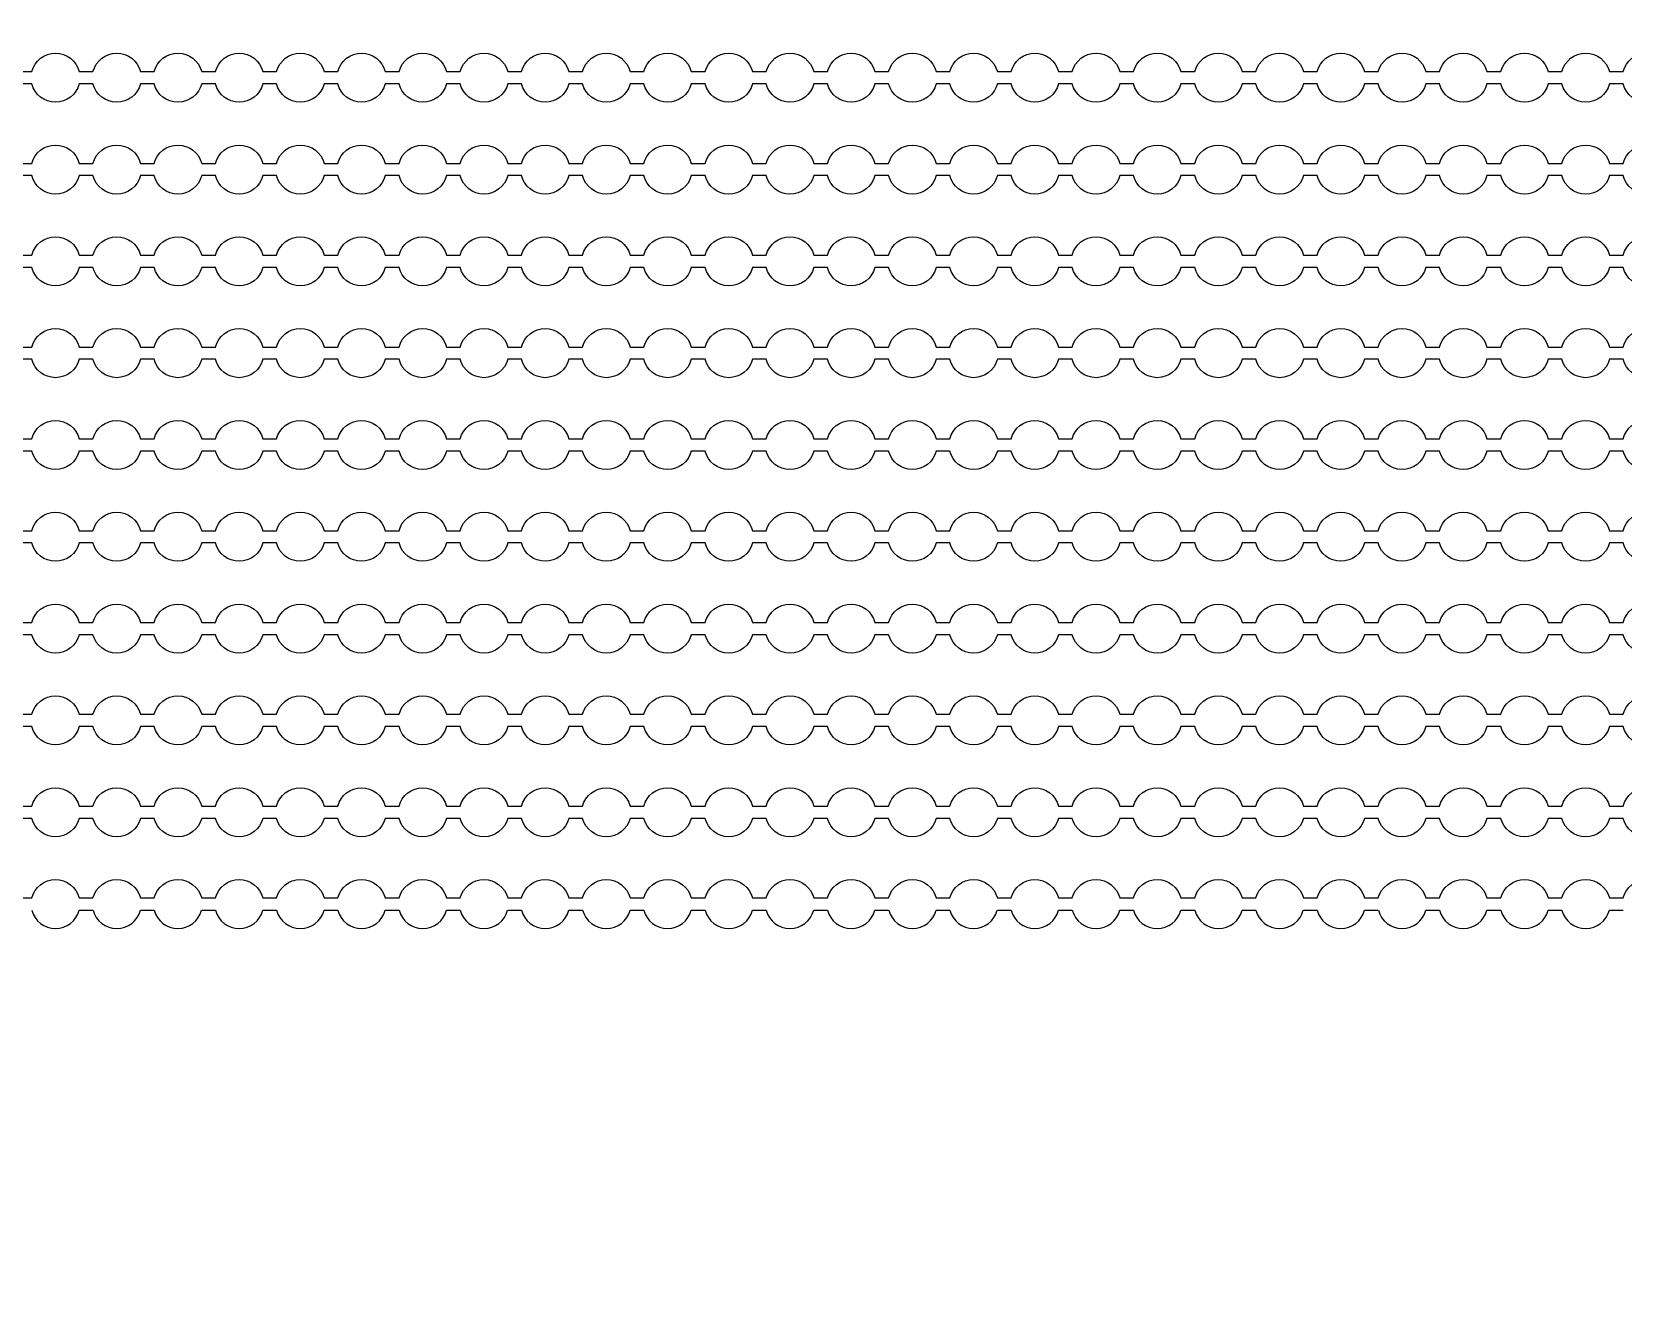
# Model space of a CAD drawing. Extents: x 4056 to 105656, y 4120 to 105720.
# Drawn here: x 62908 to 64208, y 44587 to 45621 of the extents above; entities that cross this region are included whole.
import ezdxf

# ---------------------------------------------------------------- set-up
doc = ezdxf.new("R2010")
doc.units = 13
doc.header["$MEASUREMENT"] = 0
doc.layers.add('Main Layer', color=7, linetype='Continuous', lineweight=0)

msp = doc.modelspace()

# ---------------------------------------------------------------- linework, layer by layer
for p, q in [((62946.5, 44903.9), (62957.7, 44903.9)), ((62996.5, 44903.9), (63007.7, 44903.9)), ((63046.5, 44903.9), (63057.7, 44903.9)), ((63096.5, 44903.9), (63107.7, 44903.9)), ((63146.5, 44903.9), (63157.7, 44903.9)), ((63196.5, 44903.9), (63207.7, 44903.9)), ((63246.5, 44903.9), (63257.7, 44903.9)), ((63296.5, 44903.9), (63307.7, 44903.9)), ((63346.5, 44903.9), (63357.7, 44903.9)), ((63396.5, 44903.9), (63407.7, 44903.9)), ((63446.5, 44903.9), (63457.7, 44903.9)), ((63496.5, 44903.9), (63507.7, 44903.9)), ((63546.5, 44903.9), (63557.7, 44903.9)), ((63596.5, 44903.9), (63607.7, 44903.9)), ((63646.5, 44903.9), (63657.7, 44903.9)), ((63696.5, 44903.9), (63707.7, 44903.9)), ((63746.5, 44903.9), (63757.7, 44903.9)), ((63796.5, 44903.9), (63807.7, 44903.9)), ((63846.5, 44903.9), (63857.7, 44903.9)), ((63896.5, 44903.9), (63907.7, 44903.9)), ((63946.5, 44903.9), (63957.7, 44903.9)), ((63996.5, 44903.9), (64007.7, 44903.9)), ((64046.5, 44903.9), (64057.7, 44903.9)), ((64096.5, 44903.9), (64107.7, 44903.9)), ((64146.5, 44903.9), (64157.7, 44903.9)), ((64196.5, 44903.9), (64207.7, 44903.9))]:
    msp.add_line(p, q)
for points in [[(62896.5, 45588.9), (62907.7, 45588.9, -0.774597), (62946.5, 45588.9), (62957.7, 45588.9, -0.774597), (62996.5, 45588.9), (63007.7, 45588.9, -0.774597), (63046.5, 45588.9), (63057.7, 45588.9, -0.774597), (63096.5, 45588.9), (63107.7, 45588.9, -0.774597), (63146.5, 45588.9), (63157.7, 45588.9, -0.774597), (63196.5, 45588.9), (63207.7, 45588.9, -0.774597), (63246.5, 45588.9), (63257.7, 45588.9, -0.774597), (63296.5, 45588.9), (63307.7, 45588.9, -0.774597), (63346.5, 45588.9), (63357.7, 45588.9, -0.774597), (63396.5, 45588.9), (63407.7, 45588.9, -0.774597), (63446.5, 45588.9), (63457.7, 45588.9, -0.774597), (63496.5, 45588.9), (63507.7, 45588.9, -0.774597), (63546.5, 45588.9), (63557.7, 45588.9, -0.774597), (63596.5, 45588.9), (63607.7, 45588.9, -0.774597), (63646.5, 45588.9), (63657.7, 45588.9, -0.774597), (63696.5, 45588.9), (63707.7, 45588.9, -0.774597), (63746.5, 45588.9), (63757.7, 45588.9, -0.774597), (63796.5, 45588.9), (63807.7, 45588.9, -0.774597), (63846.5, 45588.9), (63857.7, 45588.9, -0.774597), (63896.5, 45588.9), (63907.7, 45588.9, -0.774597), (63946.5, 45588.9), (63957.7, 45588.9, -0.774597), (63996.5, 45588.9), (64007.7, 45588.9, -0.774597), (64046.5, 45588.9), (64057.7, 45588.9, -0.774597), (64096.5, 45588.9), (64107.7, 45588.9, -0.774597), (64146.5, 45588.9), (64157.7, 45588.9, -0.774597), (64196.5, 45588.9), (64207.7, 45588.9, -0.774597), (64246.5, 45588.9)], [(64246.5, 45578.9, -0.774597), (64207.7, 45578.9), (64196.5, 45578.9, -0.774597), (64157.7, 45578.9), (64146.5, 45578.9, -0.774597), (64107.7, 45578.9), (64096.5, 45578.9, -0.774597), (64057.7, 45578.9), (64046.5, 45578.9, -0.774597), (64007.7, 45578.9), (63996.5, 45578.9, -0.774597), (63957.7, 45578.9), (63946.5, 45578.9, -0.774597), (63907.7, 45578.9), (63896.5, 45578.9, -0.774597), (63857.7, 45578.9), (63846.5, 45578.9, -0.774597), (63807.7, 45578.9), (63796.5, 45578.9, -0.774597), (63757.7, 45578.9), (63746.5, 45578.9, -0.774597), (63707.7, 45578.9), (63696.5, 45578.9, -0.774597), (63657.7, 45578.9), (63646.5, 45578.9, -0.774597), (63607.7, 45578.9), (63596.5, 45578.9, -0.774597), (63557.7, 45578.9), (63546.5, 45578.9, -0.774597), (63507.7, 45578.9), (63496.5, 45578.9, -0.774597), (63457.7, 45578.9), (63446.5, 45578.9, -0.774597), (63407.7, 45578.9), (63396.5, 45578.9, -0.774597), (63357.7, 45578.9), (63346.5, 45578.9, -0.774597), (63307.7, 45578.9), (63296.5, 45578.9, -0.774597), (63257.7, 45578.9), (63246.5, 45578.9, -0.774597), (63207.7, 45578.9), (63196.5, 45578.9, -0.774597), (63157.7, 45578.9), (63146.5, 45578.9, -0.774597), (63107.7, 45578.9), (63096.5, 45578.9, -0.774597), (63057.7, 45578.9), (63046.5, 45578.9, -0.774597), (63007.7, 45578.9), (62996.5, 45578.9, -0.774597), (62957.7, 45578.9), (62946.5, 45578.9, -0.774597), (62907.7, 45578.9), (62896.5, 45578.9, -0.774597)], [(62896.5, 45513.9), (62907.7, 45513.9, -0.774597), (62946.5, 45513.9), (62957.7, 45513.9, -0.774597), (62996.5, 45513.9), (63007.7, 45513.9, -0.774597), (63046.5, 45513.9), (63057.7, 45513.9, -0.774597), (63096.5, 45513.9), (63107.7, 45513.9, -0.774597), (63146.5, 45513.9), (63157.7, 45513.9, -0.774597), (63196.5, 45513.9), (63207.7, 45513.9, -0.774597), (63246.5, 45513.9), (63257.7, 45513.9, -0.774597), (63296.5, 45513.9), (63307.7, 45513.9, -0.774597), (63346.5, 45513.9), (63357.7, 45513.9, -0.774597), (63396.5, 45513.9), (63407.7, 45513.9, -0.774597), (63446.5, 45513.9), (63457.7, 45513.9, -0.774597), (63496.5, 45513.9), (63507.7, 45513.9, -0.774597), (63546.5, 45513.9), (63557.7, 45513.9, -0.774597), (63596.5, 45513.9), (63607.7, 45513.9, -0.774597), (63646.5, 45513.9), (63657.7, 45513.9, -0.774597), (63696.5, 45513.9), (63707.7, 45513.9, -0.774597), (63746.5, 45513.9), (63757.7, 45513.9, -0.774597), (63796.5, 45513.9), (63807.7, 45513.9, -0.774597), (63846.5, 45513.9), (63857.7, 45513.9, -0.774597), (63896.5, 45513.9), (63907.7, 45513.9, -0.774597), (63946.5, 45513.9), (63957.7, 45513.9, -0.774597), (63996.5, 45513.9), (64007.7, 45513.9, -0.774597), (64046.5, 45513.9), (64057.7, 45513.9, -0.774597), (64096.5, 45513.9), (64107.7, 45513.9, -0.774597), (64146.5, 45513.9), (64157.7, 45513.9, -0.774597), (64196.5, 45513.9), (64207.7, 45513.9, -0.774597), (64246.5, 45513.9)], [(64246.5, 45503.9, -0.774597), (64207.7, 45503.9), (64196.5, 45503.9, -0.774597), (64157.7, 45503.9), (64146.5, 45503.9, -0.774597), (64107.7, 45503.9), (64096.5, 45503.9, -0.774597), (64057.7, 45503.9), (64046.5, 45503.9, -0.774597), (64007.7, 45503.9), (63996.5, 45503.9, -0.774597), (63957.7, 45503.9), (63946.5, 45503.9, -0.774597), (63907.7, 45503.9), (63896.5, 45503.9, -0.774597), (63857.7, 45503.9), (63846.5, 45503.9, -0.774597), (63807.7, 45503.9), (63796.5, 45503.9, -0.774597), (63757.7, 45503.9), (63746.5, 45503.9, -0.774597), (63707.7, 45503.9), (63696.5, 45503.9, -0.774597), (63657.7, 45503.9), (63646.5, 45503.9, -0.774597), (63607.7, 45503.9), (63596.5, 45503.9, -0.774597), (63557.7, 45503.9), (63546.5, 45503.9, -0.774597), (63507.7, 45503.9), (63496.5, 45503.9, -0.774597), (63457.7, 45503.9), (63446.5, 45503.9, -0.774597), (63407.7, 45503.9), (63396.5, 45503.9, -0.774597), (63357.7, 45503.9), (63346.5, 45503.9, -0.774597), (63307.7, 45503.9), (63296.5, 45503.9, -0.774597), (63257.7, 45503.9), (63246.5, 45503.9, -0.774597), (63207.7, 45503.9), (63196.5, 45503.9, -0.774597), (63157.7, 45503.9), (63146.5, 45503.9, -0.774597), (63107.7, 45503.9), (63096.5, 45503.9, -0.774597), (63057.7, 45503.9), (63046.5, 45503.9, -0.774597), (63007.7, 45503.9), (62996.5, 45503.9, -0.774597), (62957.7, 45503.9), (62946.5, 45503.9, -0.774597), (62907.7, 45503.9), (62896.5, 45503.9, -0.774597)], [(62896.5, 45438.9), (62907.7, 45438.9, -0.774597), (62946.5, 45438.9), (62957.7, 45438.9, -0.774597), (62996.5, 45438.9), (63007.7, 45438.9, -0.774597), (63046.5, 45438.9), (63057.7, 45438.9, -0.774597), (63096.5, 45438.9), (63107.7, 45438.9, -0.774597), (63146.5, 45438.9), (63157.7, 45438.9, -0.774597), (63196.5, 45438.9), (63207.7, 45438.9, -0.774597), (63246.5, 45438.9), (63257.7, 45438.9, -0.774597), (63296.5, 45438.9), (63307.7, 45438.9, -0.774597), (63346.5, 45438.9), (63357.7, 45438.9, -0.774597), (63396.5, 45438.9), (63407.7, 45438.9, -0.774597), (63446.5, 45438.9), (63457.7, 45438.9, -0.774597), (63496.5, 45438.9), (63507.7, 45438.9, -0.774597), (63546.5, 45438.9), (63557.7, 45438.9, -0.774597), (63596.5, 45438.9), (63607.7, 45438.9, -0.774597), (63646.5, 45438.9), (63657.7, 45438.9, -0.774597), (63696.5, 45438.9), (63707.7, 45438.9, -0.774597), (63746.5, 45438.9), (63757.7, 45438.9, -0.774597), (63796.5, 45438.9), (63807.7, 45438.9, -0.774597), (63846.5, 45438.9), (63857.7, 45438.9, -0.774597), (63896.5, 45438.9), (63907.7, 45438.9, -0.774597), (63946.5, 45438.9), (63957.7, 45438.9, -0.774597), (63996.5, 45438.9), (64007.7, 45438.9, -0.774597), (64046.5, 45438.9), (64057.7, 45438.9, -0.774597), (64096.5, 45438.9), (64107.7, 45438.9, -0.774597), (64146.5, 45438.9), (64157.7, 45438.9, -0.774597), (64196.5, 45438.9), (64207.7, 45438.9, -0.774597), (64246.5, 45438.9)], [(64246.5, 45428.9, -0.774597), (64207.7, 45428.9), (64196.5, 45428.9, -0.774597), (64157.7, 45428.9), (64146.5, 45428.9, -0.774597), (64107.7, 45428.9), (64096.5, 45428.9, -0.774597), (64057.7, 45428.9), (64046.5, 45428.9, -0.774597), (64007.7, 45428.9), (63996.5, 45428.9, -0.774597), (63957.7, 45428.9), (63946.5, 45428.9, -0.774597), (63907.7, 45428.9), (63896.5, 45428.9, -0.774597), (63857.7, 45428.9), (63846.5, 45428.9, -0.774597), (63807.7, 45428.9), (63796.5, 45428.9, -0.774597), (63757.7, 45428.9), (63746.5, 45428.9, -0.774597), (63707.7, 45428.9), (63696.5, 45428.9, -0.774597), (63657.7, 45428.9), (63646.5, 45428.9, -0.774597), (63607.7, 45428.9), (63596.5, 45428.9, -0.774597), (63557.7, 45428.9), (63546.5, 45428.9, -0.774597), (63507.7, 45428.9), (63496.5, 45428.9, -0.774597), (63457.7, 45428.9), (63446.5, 45428.9, -0.774597), (63407.7, 45428.9), (63396.5, 45428.9, -0.774597), (63357.7, 45428.9), (63346.5, 45428.9, -0.774597), (63307.7, 45428.9), (63296.5, 45428.9, -0.774597), (63257.7, 45428.9), (63246.5, 45428.9, -0.774597), (63207.7, 45428.9), (63196.5, 45428.9, -0.774597), (63157.7, 45428.9), (63146.5, 45428.9, -0.774597), (63107.7, 45428.9), (63096.5, 45428.9, -0.774597), (63057.7, 45428.9), (63046.5, 45428.9, -0.774597), (63007.7, 45428.9), (62996.5, 45428.9, -0.774597), (62957.7, 45428.9), (62946.5, 45428.9, -0.774597), (62907.7, 45428.9), (62896.5, 45428.9, -0.774597)], [(62896.5, 45363.9), (62907.7, 45363.9, -0.774597), (62946.5, 45363.9), (62957.7, 45363.9, -0.774597), (62996.5, 45363.9), (63007.7, 45363.9, -0.774597), (63046.5, 45363.9), (63057.7, 45363.9, -0.774597), (63096.5, 45363.9), (63107.7, 45363.9, -0.774597), (63146.5, 45363.9), (63157.7, 45363.9, -0.774597), (63196.5, 45363.9), (63207.7, 45363.9, -0.774597), (63246.5, 45363.9), (63257.7, 45363.9, -0.774597), (63296.5, 45363.9), (63307.7, 45363.9, -0.774597), (63346.5, 45363.9), (63357.7, 45363.9, -0.774597), (63396.5, 45363.9), (63407.7, 45363.9, -0.774597), (63446.5, 45363.9), (63457.7, 45363.9, -0.774597), (63496.5, 45363.9), (63507.7, 45363.9, -0.774597), (63546.5, 45363.9), (63557.7, 45363.9, -0.774597), (63596.5, 45363.9), (63607.7, 45363.9, -0.774597), (63646.5, 45363.9), (63657.7, 45363.9, -0.774597), (63696.5, 45363.9), (63707.7, 45363.9, -0.774597), (63746.5, 45363.9), (63757.7, 45363.9, -0.774597), (63796.5, 45363.9), (63807.7, 45363.9, -0.774597), (63846.5, 45363.9), (63857.7, 45363.9, -0.774597), (63896.5, 45363.9), (63907.7, 45363.9, -0.774597), (63946.5, 45363.9), (63957.7, 45363.9, -0.774597), (63996.5, 45363.9), (64007.7, 45363.9, -0.774597), (64046.5, 45363.9), (64057.7, 45363.9, -0.774597), (64096.5, 45363.9), (64107.7, 45363.9, -0.774597), (64146.5, 45363.9), (64157.7, 45363.9, -0.774597), (64196.5, 45363.9), (64207.7, 45363.9, -0.774597), (64246.5, 45363.9)], [(64246.5, 45353.9, -0.774597), (64207.7, 45353.9), (64196.5, 45353.9, -0.774597), (64157.7, 45353.9), (64146.5, 45353.9, -0.774597), (64107.7, 45353.9), (64096.5, 45353.9, -0.774597), (64057.7, 45353.9), (64046.5, 45353.9, -0.774597), (64007.7, 45353.9), (63996.5, 45353.9, -0.774597), (63957.7, 45353.9), (63946.5, 45353.9, -0.774597), (63907.7, 45353.9), (63896.5, 45353.9, -0.774597), (63857.7, 45353.9), (63846.5, 45353.9, -0.774597), (63807.7, 45353.9), (63796.5, 45353.9, -0.774597), (63757.7, 45353.9), (63746.5, 45353.9, -0.774597), (63707.7, 45353.9), (63696.5, 45353.9, -0.774597), (63657.7, 45353.9), (63646.5, 45353.9, -0.774597), (63607.7, 45353.9), (63596.5, 45353.9, -0.774597), (63557.7, 45353.9), (63546.5, 45353.9, -0.774597), (63507.7, 45353.9), (63496.5, 45353.9, -0.774597), (63457.7, 45353.9), (63446.5, 45353.9, -0.774597), (63407.7, 45353.9), (63396.5, 45353.9, -0.774597), (63357.7, 45353.9), (63346.5, 45353.9, -0.774597), (63307.7, 45353.9), (63296.5, 45353.9, -0.774597), (63257.7, 45353.9), (63246.5, 45353.9, -0.774597), (63207.7, 45353.9), (63196.5, 45353.9, -0.774597), (63157.7, 45353.9), (63146.5, 45353.9, -0.774597), (63107.7, 45353.9), (63096.5, 45353.9, -0.774597), (63057.7, 45353.9), (63046.5, 45353.9, -0.774597), (63007.7, 45353.9), (62996.5, 45353.9, -0.774597), (62957.7, 45353.9), (62946.5, 45353.9, -0.774597), (62907.7, 45353.9), (62896.5, 45353.9, -0.774597)], [(62896.5, 45288.9), (62907.7, 45288.9, -0.774597), (62946.5, 45288.9), (62957.7, 45288.9, -0.774597), (62996.5, 45288.9), (63007.7, 45288.9, -0.774597), (63046.5, 45288.9), (63057.7, 45288.9, -0.774597), (63096.5, 45288.9), (63107.7, 45288.9, -0.774597), (63146.5, 45288.9), (63157.7, 45288.9, -0.774597), (63196.5, 45288.9), (63207.7, 45288.9, -0.774597), (63246.5, 45288.9), (63257.7, 45288.9, -0.774597), (63296.5, 45288.9), (63307.7, 45288.9, -0.774597), (63346.5, 45288.9), (63357.7, 45288.9, -0.774597), (63396.5, 45288.9), (63407.7, 45288.9, -0.774597), (63446.5, 45288.9), (63457.7, 45288.9, -0.774597), (63496.5, 45288.9), (63507.7, 45288.9, -0.774597), (63546.5, 45288.9), (63557.7, 45288.9, -0.774597), (63596.5, 45288.9), (63607.7, 45288.9, -0.774597), (63646.5, 45288.9), (63657.7, 45288.9, -0.774597), (63696.5, 45288.9), (63707.7, 45288.9, -0.774597), (63746.5, 45288.9), (63757.7, 45288.9, -0.774597), (63796.5, 45288.9), (63807.7, 45288.9, -0.774597), (63846.5, 45288.9), (63857.7, 45288.9, -0.774597), (63896.5, 45288.9), (63907.7, 45288.9, -0.774597), (63946.5, 45288.9), (63957.7, 45288.9, -0.774597), (63996.5, 45288.9), (64007.7, 45288.9, -0.774597), (64046.5, 45288.9), (64057.7, 45288.9, -0.774597), (64096.5, 45288.9), (64107.7, 45288.9, -0.774597), (64146.5, 45288.9), (64157.7, 45288.9, -0.774597), (64196.5, 45288.9), (64207.7, 45288.9, -0.774597), (64246.5, 45288.9)], [(64246.5, 45278.9, -0.774597), (64207.7, 45278.9), (64196.5, 45278.9, -0.774597), (64157.7, 45278.9), (64146.5, 45278.9, -0.774597), (64107.7, 45278.9), (64096.5, 45278.9, -0.774597), (64057.7, 45278.9), (64046.5, 45278.9, -0.774597), (64007.7, 45278.9), (63996.5, 45278.9, -0.774597), (63957.7, 45278.9), (63946.5, 45278.9, -0.774597), (63907.7, 45278.9), (63896.5, 45278.9, -0.774597), (63857.7, 45278.9), (63846.5, 45278.9, -0.774597), (63807.7, 45278.9), (63796.5, 45278.9, -0.774597), (63757.7, 45278.9), (63746.5, 45278.9, -0.774597), (63707.7, 45278.9), (63696.5, 45278.9, -0.774597), (63657.7, 45278.9), (63646.5, 45278.9, -0.774597), (63607.7, 45278.9), (63596.5, 45278.9, -0.774597), (63557.7, 45278.9), (63546.5, 45278.9, -0.774597), (63507.7, 45278.9), (63496.5, 45278.9, -0.774597), (63457.7, 45278.9), (63446.5, 45278.9, -0.774597), (63407.7, 45278.9), (63396.5, 45278.9, -0.774597), (63357.7, 45278.9), (63346.5, 45278.9, -0.774597), (63307.7, 45278.9), (63296.5, 45278.9, -0.774597), (63257.7, 45278.9), (63246.5, 45278.9, -0.774597), (63207.7, 45278.9), (63196.5, 45278.9, -0.774597), (63157.7, 45278.9), (63146.5, 45278.9, -0.774597), (63107.7, 45278.9), (63096.5, 45278.9, -0.774597), (63057.7, 45278.9), (63046.5, 45278.9, -0.774597), (63007.7, 45278.9), (62996.5, 45278.9, -0.774597), (62957.7, 45278.9), (62946.5, 45278.9, -0.774597), (62907.7, 45278.9), (62896.5, 45278.9, -0.774597)], [(62896.5, 45213.9), (62907.7, 45213.9, -0.774597), (62946.5, 45213.9), (62957.7, 45213.9, -0.774597), (62996.5, 45213.9), (63007.7, 45213.9, -0.774597), (63046.5, 45213.9), (63057.7, 45213.9, -0.774597), (63096.5, 45213.9), (63107.7, 45213.9, -0.774597), (63146.5, 45213.9), (63157.7, 45213.9, -0.774597), (63196.5, 45213.9), (63207.7, 45213.9, -0.774597), (63246.5, 45213.9), (63257.7, 45213.9, -0.774597), (63296.5, 45213.9), (63307.7, 45213.9, -0.774597), (63346.5, 45213.9), (63357.7, 45213.9, -0.774597), (63396.5, 45213.9), (63407.7, 45213.9, -0.774597), (63446.5, 45213.9), (63457.7, 45213.9, -0.774597), (63496.5, 45213.9), (63507.7, 45213.9, -0.774597), (63546.5, 45213.9), (63557.7, 45213.9, -0.774597), (63596.5, 45213.9), (63607.7, 45213.9, -0.774597), (63646.5, 45213.9), (63657.7, 45213.9, -0.774597), (63696.5, 45213.9), (63707.7, 45213.9, -0.774597), (63746.5, 45213.9), (63757.7, 45213.9, -0.774597), (63796.5, 45213.9), (63807.7, 45213.9, -0.774597), (63846.5, 45213.9), (63857.7, 45213.9, -0.774597), (63896.5, 45213.9), (63907.7, 45213.9, -0.774597), (63946.5, 45213.9), (63957.7, 45213.9, -0.774597), (63996.5, 45213.9), (64007.7, 45213.9, -0.774597), (64046.5, 45213.9), (64057.7, 45213.9, -0.774597), (64096.5, 45213.9), (64107.7, 45213.9, -0.774597), (64146.5, 45213.9), (64157.7, 45213.9, -0.774597), (64196.5, 45213.9), (64207.7, 45213.9, -0.774597), (64246.5, 45213.9)], [(64246.5, 45203.9, -0.774597), (64207.7, 45203.9), (64196.5, 45203.9, -0.774597), (64157.7, 45203.9), (64146.5, 45203.9, -0.774597), (64107.7, 45203.9), (64096.5, 45203.9, -0.774597), (64057.7, 45203.9), (64046.5, 45203.9, -0.774597), (64007.7, 45203.9), (63996.5, 45203.9, -0.774597), (63957.7, 45203.9), (63946.5, 45203.9, -0.774597), (63907.7, 45203.9), (63896.5, 45203.9, -0.774597), (63857.7, 45203.9), (63846.5, 45203.9, -0.774597), (63807.7, 45203.9), (63796.5, 45203.9, -0.774597), (63757.7, 45203.9), (63746.5, 45203.9, -0.774597), (63707.7, 45203.9), (63696.5, 45203.9, -0.774597), (63657.7, 45203.9), (63646.5, 45203.9, -0.774597), (63607.7, 45203.9), (63596.5, 45203.9, -0.774597), (63557.7, 45203.9), (63546.5, 45203.9, -0.774597), (63507.7, 45203.9), (63496.5, 45203.9, -0.774597), (63457.7, 45203.9), (63446.5, 45203.9, -0.774597), (63407.7, 45203.9), (63396.5, 45203.9, -0.774597), (63357.7, 45203.9), (63346.5, 45203.9, -0.774597), (63307.7, 45203.9), (63296.5, 45203.9, -0.774597), (63257.7, 45203.9), (63246.5, 45203.9, -0.774597), (63207.7, 45203.9), (63196.5, 45203.9, -0.774597), (63157.7, 45203.9), (63146.5, 45203.9, -0.774597), (63107.7, 45203.9), (63096.5, 45203.9, -0.774597), (63057.7, 45203.9), (63046.5, 45203.9, -0.774597), (63007.7, 45203.9), (62996.5, 45203.9, -0.774597), (62957.7, 45203.9), (62946.5, 45203.9, -0.774597), (62907.7, 45203.9), (62896.5, 45203.9, -0.774597)], [(62896.5, 45138.9), (62907.7, 45138.9, -0.774597), (62946.5, 45138.9), (62957.7, 45138.9, -0.774597), (62996.5, 45138.9), (63007.7, 45138.9, -0.774597), (63046.5, 45138.9), (63057.7, 45138.9, -0.774597), (63096.5, 45138.9), (63107.7, 45138.9, -0.774597), (63146.5, 45138.9), (63157.7, 45138.9, -0.774597), (63196.5, 45138.9), (63207.7, 45138.9, -0.774597), (63246.5, 45138.9), (63257.7, 45138.9, -0.774597), (63296.5, 45138.9), (63307.7, 45138.9, -0.774597), (63346.5, 45138.9), (63357.7, 45138.9, -0.774597), (63396.5, 45138.9), (63407.7, 45138.9, -0.774597), (63446.5, 45138.9), (63457.7, 45138.9, -0.774597), (63496.5, 45138.9), (63507.7, 45138.9, -0.774597), (63546.5, 45138.9), (63557.7, 45138.9, -0.774597), (63596.5, 45138.9), (63607.7, 45138.9, -0.774597), (63646.5, 45138.9), (63657.7, 45138.9, -0.774597), (63696.5, 45138.9), (63707.7, 45138.9, -0.774597), (63746.5, 45138.9), (63757.7, 45138.9, -0.774597), (63796.5, 45138.9), (63807.7, 45138.9, -0.774597), (63846.5, 45138.9), (63857.7, 45138.9, -0.774597), (63896.5, 45138.9), (63907.7, 45138.9, -0.774597), (63946.5, 45138.9), (63957.7, 45138.9, -0.774597), (63996.5, 45138.9), (64007.7, 45138.9, -0.774597), (64046.5, 45138.9), (64057.7, 45138.9, -0.774597), (64096.5, 45138.9), (64107.7, 45138.9, -0.774597), (64146.5, 45138.9), (64157.7, 45138.9, -0.774597), (64196.5, 45138.9), (64207.7, 45138.9, -0.774597), (64246.5, 45138.9)], [(64246.5, 45128.9, -0.774597), (64207.7, 45128.9), (64196.5, 45128.9, -0.774597), (64157.7, 45128.9), (64146.5, 45128.9, -0.774597), (64107.7, 45128.9), (64096.5, 45128.9, -0.774597), (64057.7, 45128.9), (64046.5, 45128.9, -0.774597), (64007.7, 45128.9), (63996.5, 45128.9, -0.774597), (63957.7, 45128.9), (63946.5, 45128.9, -0.774597), (63907.7, 45128.9), (63896.5, 45128.9, -0.774597), (63857.7, 45128.9), (63846.5, 45128.9, -0.774597), (63807.7, 45128.9), (63796.5, 45128.9, -0.774597), (63757.7, 45128.9), (63746.5, 45128.9, -0.774597), (63707.7, 45128.9), (63696.5, 45128.9, -0.774597), (63657.7, 45128.9), (63646.5, 45128.9, -0.774597), (63607.7, 45128.9), (63596.5, 45128.9, -0.774597), (63557.7, 45128.9), (63546.5, 45128.9, -0.774597), (63507.7, 45128.9), (63496.5, 45128.9, -0.774597), (63457.7, 45128.9), (63446.5, 45128.9, -0.774597), (63407.7, 45128.9), (63396.5, 45128.9, -0.774597), (63357.7, 45128.9), (63346.5, 45128.9, -0.774597), (63307.7, 45128.9), (63296.5, 45128.9, -0.774597), (63257.7, 45128.9), (63246.5, 45128.9, -0.774597), (63207.7, 45128.9), (63196.5, 45128.9, -0.774597), (63157.7, 45128.9), (63146.5, 45128.9, -0.774597), (63107.7, 45128.9), (63096.5, 45128.9, -0.774597), (63057.7, 45128.9), (63046.5, 45128.9, -0.774597), (63007.7, 45128.9), (62996.5, 45128.9, -0.774597), (62957.7, 45128.9), (62946.5, 45128.9, -0.774597), (62907.7, 45128.9), (62896.5, 45128.9, -0.774597)], [(62896.5, 45063.9), (62907.7, 45063.9, -0.774597), (62946.5, 45063.9), (62957.7, 45063.9, -0.774597), (62996.5, 45063.9), (63007.7, 45063.9, -0.774597), (63046.5, 45063.9), (63057.7, 45063.9, -0.774597), (63096.5, 45063.9), (63107.7, 45063.9, -0.774597), (63146.5, 45063.9), (63157.7, 45063.9, -0.774597), (63196.5, 45063.9), (63207.7, 45063.9, -0.774597), (63246.5, 45063.9), (63257.7, 45063.9, -0.774597), (63296.5, 45063.9), (63307.7, 45063.9, -0.774597), (63346.5, 45063.9), (63357.7, 45063.9, -0.774597), (63396.5, 45063.9), (63407.7, 45063.9, -0.774597), (63446.5, 45063.9), (63457.7, 45063.9, -0.774597), (63496.5, 45063.9), (63507.7, 45063.9, -0.774597), (63546.5, 45063.9), (63557.7, 45063.9, -0.774597), (63596.5, 45063.9), (63607.7, 45063.9, -0.774597), (63646.5, 45063.9), (63657.7, 45063.9, -0.774597), (63696.5, 45063.9), (63707.7, 45063.9, -0.774597), (63746.5, 45063.9), (63757.7, 45063.9, -0.774597), (63796.5, 45063.9), (63807.7, 45063.9, -0.774597), (63846.5, 45063.9), (63857.7, 45063.9, -0.774597), (63896.5, 45063.9), (63907.7, 45063.9, -0.774597), (63946.5, 45063.9), (63957.7, 45063.9, -0.774597), (63996.5, 45063.9), (64007.7, 45063.9, -0.774597), (64046.5, 45063.9), (64057.7, 45063.9, -0.774597), (64096.5, 45063.9), (64107.7, 45063.9, -0.774597), (64146.5, 45063.9), (64157.7, 45063.9, -0.774597), (64196.5, 45063.9), (64207.7, 45063.9, -0.774597), (64246.5, 45063.9)], [(64246.5, 45053.9, -0.774597), (64207.7, 45053.9), (64196.5, 45053.9, -0.774597), (64157.7, 45053.9), (64146.5, 45053.9, -0.774597), (64107.7, 45053.9), (64096.5, 45053.9, -0.774597), (64057.7, 45053.9), (64046.5, 45053.9, -0.774597), (64007.7, 45053.9), (63996.5, 45053.9, -0.774597), (63957.7, 45053.9), (63946.5, 45053.9, -0.774597), (63907.7, 45053.9), (63896.5, 45053.9, -0.774597), (63857.7, 45053.9), (63846.5, 45053.9, -0.774597), (63807.7, 45053.9), (63796.5, 45053.9, -0.774597), (63757.7, 45053.9), (63746.5, 45053.9, -0.774597), (63707.7, 45053.9), (63696.5, 45053.9, -0.774597), (63657.7, 45053.9), (63646.5, 45053.9, -0.774597), (63607.7, 45053.9), (63596.5, 45053.9, -0.774597), (63557.7, 45053.9), (63546.5, 45053.9, -0.774597), (63507.7, 45053.9), (63496.5, 45053.9, -0.774597), (63457.7, 45053.9), (63446.5, 45053.9, -0.774597), (63407.7, 45053.9), (63396.5, 45053.9, -0.774597), (63357.7, 45053.9), (63346.5, 45053.9, -0.774597), (63307.7, 45053.9), (63296.5, 45053.9, -0.774597), (63257.7, 45053.9), (63246.5, 45053.9, -0.774597), (63207.7, 45053.9), (63196.5, 45053.9, -0.774597), (63157.7, 45053.9), (63146.5, 45053.9, -0.774597), (63107.7, 45053.9), (63096.5, 45053.9, -0.774597), (63057.7, 45053.9), (63046.5, 45053.9, -0.774597), (63007.7, 45053.9), (62996.5, 45053.9, -0.774597), (62957.7, 45053.9), (62946.5, 45053.9, -0.774597), (62907.7, 45053.9), (62896.5, 45053.9, -0.774597)], [(62896.5, 44988.9), (62907.7, 44988.9, -0.774597), (62946.5, 44988.9), (62957.7, 44988.9, -0.774597), (62996.5, 44988.9), (63007.7, 44988.9, -0.774597), (63046.5, 44988.9), (63057.7, 44988.9, -0.774597), (63096.5, 44988.9), (63107.7, 44988.9, -0.774597), (63146.5, 44988.9), (63157.7, 44988.9, -0.774597), (63196.5, 44988.9), (63207.7, 44988.9, -0.774597), (63246.5, 44988.9), (63257.7, 44988.9, -0.774597), (63296.5, 44988.9), (63307.7, 44988.9, -0.774597), (63346.5, 44988.9), (63357.7, 44988.9, -0.774597), (63396.5, 44988.9), (63407.7, 44988.9, -0.774597), (63446.5, 44988.9), (63457.7, 44988.9, -0.774597), (63496.5, 44988.9), (63507.7, 44988.9, -0.774597), (63546.5, 44988.9), (63557.7, 44988.9, -0.774597), (63596.5, 44988.9), (63607.7, 44988.9, -0.774597), (63646.5, 44988.9), (63657.7, 44988.9, -0.774597), (63696.5, 44988.9), (63707.7, 44988.9, -0.774597), (63746.5, 44988.9), (63757.7, 44988.9, -0.774597), (63796.5, 44988.9), (63807.7, 44988.9, -0.774597), (63846.5, 44988.9), (63857.7, 44988.9, -0.774597), (63896.5, 44988.9), (63907.7, 44988.9, -0.774597), (63946.5, 44988.9), (63957.7, 44988.9, -0.774597), (63996.5, 44988.9), (64007.7, 44988.9, -0.774597), (64046.5, 44988.9), (64057.7, 44988.9, -0.774597), (64096.5, 44988.9), (64107.7, 44988.9, -0.774597), (64146.5, 44988.9), (64157.7, 44988.9, -0.774597), (64196.5, 44988.9), (64207.7, 44988.9, -0.774597), (64246.5, 44988.9)], [(64246.5, 44978.9, -0.774597), (64207.7, 44978.9), (64196.5, 44978.9, -0.774597), (64157.7, 44978.9), (64146.5, 44978.9, -0.774597), (64107.7, 44978.9), (64096.5, 44978.9, -0.774597), (64057.7, 44978.9), (64046.5, 44978.9, -0.774597), (64007.7, 44978.9), (63996.5, 44978.9, -0.774597), (63957.7, 44978.9), (63946.5, 44978.9, -0.774597), (63907.7, 44978.9), (63896.5, 44978.9, -0.774597), (63857.7, 44978.9), (63846.5, 44978.9, -0.774597), (63807.7, 44978.9), (63796.5, 44978.9, -0.774597), (63757.7, 44978.9), (63746.5, 44978.9, -0.774597), (63707.7, 44978.9), (63696.5, 44978.9, -0.774597), (63657.7, 44978.9), (63646.5, 44978.9, -0.774597), (63607.7, 44978.9), (63596.5, 44978.9, -0.774597), (63557.7, 44978.9), (63546.5, 44978.9, -0.774597), (63507.7, 44978.9), (63496.5, 44978.9, -0.774597), (63457.7, 44978.9), (63446.5, 44978.9, -0.774597), (63407.7, 44978.9), (63396.5, 44978.9, -0.774597), (63357.7, 44978.9), (63346.5, 44978.9, -0.774597), (63307.7, 44978.9), (63296.5, 44978.9, -0.774597), (63257.7, 44978.9), (63246.5, 44978.9, -0.774597), (63207.7, 44978.9), (63196.5, 44978.9, -0.774597), (63157.7, 44978.9), (63146.5, 44978.9, -0.774597), (63107.7, 44978.9), (63096.5, 44978.9, -0.774597), (63057.7, 44978.9), (63046.5, 44978.9, -0.774597), (63007.7, 44978.9), (62996.5, 44978.9, -0.774597), (62957.7, 44978.9), (62946.5, 44978.9, -0.774597), (62907.7, 44978.9), (62896.5, 44978.9, -0.774597)], [(62896.5, 44913.9), (62907.7, 44913.9, -0.774597), (62946.5, 44913.9), (62957.7, 44913.9, -0.774597), (62996.5, 44913.9), (63007.7, 44913.9, -0.774597), (63046.5, 44913.9), (63057.7, 44913.9, -0.774597), (63096.5, 44913.9), (63107.7, 44913.9, -0.774597), (63146.5, 44913.9), (63157.7, 44913.9, -0.774597), (63196.5, 44913.9), (63207.7, 44913.9, -0.774597), (63246.5, 44913.9), (63257.7, 44913.9, -0.774597), (63296.5, 44913.9), (63307.7, 44913.9, -0.774597), (63346.5, 44913.9), (63357.7, 44913.9, -0.774597), (63396.5, 44913.9), (63407.7, 44913.9, -0.774597), (63446.5, 44913.9), (63457.7, 44913.9, -0.774597), (63496.5, 44913.9), (63507.7, 44913.9, -0.774597), (63546.5, 44913.9), (63557.7, 44913.9, -0.774597), (63596.5, 44913.9), (63607.7, 44913.9, -0.774597), (63646.5, 44913.9), (63657.7, 44913.9, -0.774597), (63696.5, 44913.9), (63707.7, 44913.9, -0.774597), (63746.5, 44913.9), (63757.7, 44913.9, -0.774597), (63796.5, 44913.9), (63807.7, 44913.9, -0.774597), (63846.5, 44913.9), (63857.7, 44913.9, -0.774597), (63896.5, 44913.9), (63907.7, 44913.9, -0.774597), (63946.5, 44913.9), (63957.7, 44913.9, -0.774597), (63996.5, 44913.9), (64007.7, 44913.9, -0.774597), (64046.5, 44913.9), (64057.7, 44913.9, -0.774597), (64096.5, 44913.9), (64107.7, 44913.9, -0.774597), (64146.5, 44913.9), (64157.7, 44913.9, -0.774597), (64196.5, 44913.9), (64207.7, 44913.9, -0.774597), (64246.5, 44913.9)]]:
    msp.add_lwpolyline(points, format="xyb")
for centre in [(62927.1, 44908.9), (62977.1, 44908.9), (63027.1, 44908.9), (63077.1, 44908.9), (63127.1, 44908.9), (63177.1, 44908.9), (63227.1, 44908.9), (63277.1, 44908.9), (63327.1, 44908.9), (63377.1, 44908.9), (63427.1, 44908.9), (63477.1, 44908.9), (63527.1, 44908.9), (63577.1, 44908.9), (63627.1, 44908.9), (63677.1, 44908.9), (63727.1, 44908.9), (63777.1, 44908.9), (63827.1, 44908.9), (63877.1, 44908.9), (63927.1, 44908.9), (63977.1, 44908.9), (64027.1, 44908.9), (64077.1, 44908.9), (64127.1, 44908.9), (64177.1, 44908.9)]:
    msp.add_arc(centre, 20, 194.4775, 345.5225)
at = {"layer": 'Main Layer'}
msp.add_circle((54856, 54920.5), 50800, dxfattribs=at)

doc.saveas('drawing.dxf')
